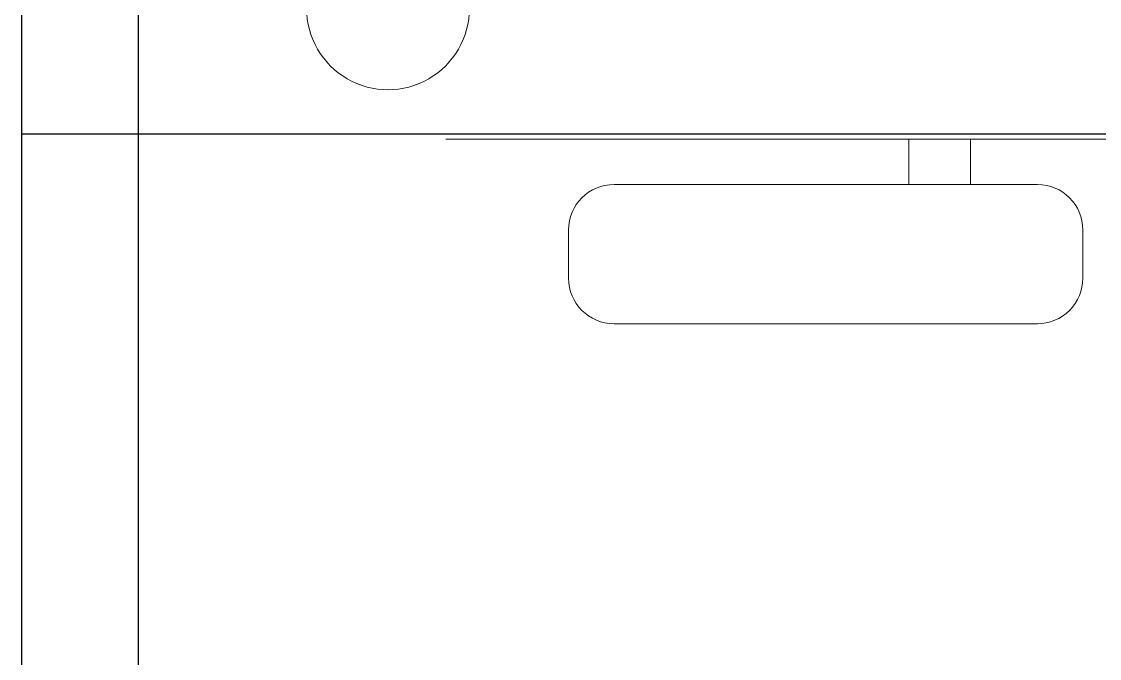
# Model space of a CAD drawing. Header units: inches. Extents: x -12418 to 57169, y -29325 to 19878.
# Drawn here: x 23949.5 to 24414.4, y -12826 to -12551.6 of the extents above; entities that cross this region are included whole.
import ezdxf

# ---------------------------------------------------------------- set-up
doc = ezdxf.new("R2010")
doc.units = ezdxf.units.IN
doc.header["$LTSCALE"] = 25
doc.header["$MEASUREMENT"] = 0
doc.linetypes.add('DASHDOT', pattern=[25.4, 12.7, -6.35, 0, -6.35])
doc.layers.get('0').update_dxf_attribs({"color": 8})
doc.layers.add('00-Ground Floor$0$False Ceiling', color=251, linetype='Continuous')
for name, color, linetype, lineweight in [('00-Ground Floor$0$LOADING', 253, 'Continuous', 5), ('00-Ground Floor$0$NEW Wall', 166, 'Continuous', 5), ('00-Ground Floor$0$Walls', 251, 'Continuous', 5), ('E-LITE-CLNG-CNDT', 6, 'DASHDOT', 35)]:
    doc.layers.add(name, color=color, linetype=linetype, lineweight=lineweight)

# ---------------------------------------------------------------- blocks, each defined once
blk = doc.blocks.new('*X462')
at = {"color": 0}
for p, q in [((5, 3), (5, 3)), ((5, 3), (5, 3)), ((5, 3), (5, 3)), ((5, 3), (5, 3)), ((5, 3), (5, 3)), ((5, 3), (5, 3)), ((5, 3), (5, 3)), ((5, 3), (5, 3)), ((5, 3), (5, 3)), ((5, 3), (5, 3)), ((5, 3), (5, 3)), ((5, 3), (5, 3)), ((5, 3), (5, 3)), ((5, 3), (5, 3)), ((5, 3), (5, 3)), ((5, 3), (5, 3)), ((5, 3), (5, 3)), ((5, 3), (5, 3)), ((5, 3), (5, 3)), ((5, 3), (5, 3)), ((5, 3), (5, 3)), ((5, 3), (5, 3)), ((5, 3), (5, 3)), ((5, 3), (5, 3)), ((5, 3), (5, 3)), ((5, 3), (5, 3)), ((5, 3), (5, 3)), ((5, 3), (5, 3)), ((5, 3), (5, 3)), ((5, 3), (5, 3)), ((5, 3), (5, 3)), ((5, 3), (5, 3)), ((5, 3), (5, 3)), ((5, 3), (5, 3)), ((5, 3), (5, 3)), ((5, 3), (5, 3)), ((5, 3), (5, 3)), ((5, 3), (5, 3)), ((5, 3), (5, 3)), ((5, 3), (5, 3)), ((5, 3), (5, 3)), ((5, 3), (5, 3)), ((5, 3), (5, 3)), ((5, 3), (5, 3)), ((5, 3), (5, 3)), ((5, 3), (5, 3)), ((5, 3), (5, 3)), ((5, 3), (5, 3)), ((5, 3), (5, 3)), ((5, 3), (5, 3)), ((5, 3), (5, 3)), ((5, 3), (5, 3)), ((5, 3), (5, 3)), ((5, 3), (5, 3)), ((5, 3), (5, 3)), ((5, 3), (5, 3)), ((5, 3), (5, 3)), ((5, 3), (5, 3)), ((5, 3), (5, 3)), ((5, 3), (5, 3)), ((5, 3), (5, 3)), ((5, 3), (5, 3)), ((5, 3), (5, 3)), ((5, 3), (5, 3)), ((5, 3), (5, 3)), ((5, 3), (5, 3)), ((6, 3), (5, 3)), ((5, 3), (5, 3)), ((6, 3), (5, 3)), ((5, 3), (5, 3)), ((6, 3), (5, 3)), ((5, 3), (5, 3)), ((6, 3), (5, 3)), ((5, 3), (5, 3)), ((5, 3), (5, 3)), ((5, 3), (5, 3)), ((5, 3), (5, 3)), ((5, 3), (5, 3)), ((5, 3), (5, 3)), ((5, 3), (5, 3)), ((5, 3), (5, 3)), ((5, 3), (5, 3)), ((5, 3), (5, 3)), ((5, 3), (5, 3)), ((5, 3), (5, 3)), ((5, 3), (5, 3)), ((5, 3), (5, 3)), ((5, 3), (5, 3)), ((5, 3), (5, 3)), ((5, 3), (5, 3)), ((5, 3), (5, 3)), ((5, 3), (5, 3)), ((5, 3), (5, 3)), ((5, 3), (5, 3)), ((5, 3), (5, 3)), ((5, 3), (5, 3)), ((6, 3), (6, 3)), ((6, 3), (6, 3)), ((6, 3), (6, 3)), ((6, 3), (6, 3)), ((6, 3), (6, 3)), ((6, 3), (6, 3)), ((6, 3), (6, 3)), ((6, 3), (6, 3)), ((6, 3), (6, 3)), ((6, 3), (6, 3)), ((6, 3), (6, 3)), ((6, 3), (6, 3)), ((6, 3), (6, 3)), ((6, 3), (6, 3)), ((6, 3), (6, 3)), ((6, 3), (6, 3)), ((6, 3), (6, 3)), ((6, 3), (6, 3)), ((6, 3), (6, 3)), ((6, 3), (6, 3)), ((6, 3), (6, 3)), ((6, 3), (6, 3)), ((6, 3), (6, 3)), ((6, 3), (6, 3)), ((6, 3), (6, 3)), ((6, 3), (6, 3)), ((6, 3), (6, 3)), ((6, 3), (6, 3)), ((6, 3), (6, 3)), ((6, 3), (6, 3)), ((6, 3), (6, 3)), ((6, 3), (6, 3)), ((6, 3), (6, 3)), ((6, 3), (6, 3)), ((6, 3), (6, 3)), ((6, 3), (6, 3)), ((6, 3), (6, 3)), ((6, 3), (6, 3)), ((6, 3), (6, 3)), ((6, 3), (6, 3)), ((6, 3), (6, 3)), ((6, 3), (6, 3)), ((6, 3), (6, 3)), ((6, 3), (6, 3)), ((6, 3), (6, 3)), ((6, 3), (6, 3)), ((6, 3), (6, 3)), ((6, 3), (6, 3)), ((6, 3), (6, 3)), ((6, 3), (6, 3)), ((6, 3), (6, 3)), ((6, 3), (6, 3)), ((6, 3), (6, 3)), ((6, 3), (6, 3)), ((6, 3), (6, 3)), ((6, 3), (6, 3)), ((6, 3), (6, 3)), ((6, 3), (6, 3)), ((6, 3), (6, 3)), ((6, 3), (6, 3)), ((6, 3), (6, 3)), ((6, 3), (6, 3)), ((6, 3), (6, 3)), ((6, 3), (6, 3)), ((6, 3), (6, 3)), ((6, 3), (6, 3)), ((6, 3), (6, 3)), ((6, 3), (6, 3)), ((6, 3), (6, 3)), ((6, 3), (6, 3)), ((6, 3), (6, 3)), ((6, 3), (6, 3)), ((6, 3), (6, 3)), ((6, 3), (6, 3)), ((6, 3), (6, 3)), ((6, 3), (6, 3)), ((6, 3), (6, 3)), ((6, 3), (6, 3)), ((6, 3), (6, 3)), ((6, 3), (6, 3)), ((6, 3), (6, 3)), ((6, 3), (6, 3)), ((6, 3), (6, 3)), ((6, 3), (6, 3)), ((6, 3), (6, 3)), ((6, 3), (6, 3)), ((6, 3), (6, 3)), ((6, 3), (6, 3)), ((6, 3), (6, 3)), ((6, 3), (6, 3)), ((6, 3), (6, 3)), ((6, 3), (6, 3)), ((6, 3), (6, 3)), ((6, 3), (6, 3)), ((6, 3), (6, 3)), ((6, 3), (6, 3)), ((6, 3), (6, 3)), ((6, 3), (6, 3)), ((6, 3), (6, 3)), ((6, 3), (6, 3)), ((6, 3), (6, 3)), ((6, 3), (6, 3)), ((6, 3), (6, 3)), ((6, 3), (6, 3)), ((6, 3), (6, 3)), ((6, 3), (6, 3)), ((6, 3), (6, 3)), ((6, 3), (6, 3)), ((6, 3), (6, 3)), ((6, 3), (6, 3)), ((6, 3), (6, 3)), ((6, 3), (6, 3)), ((6, 3), (6, 3)), ((6, 3), (6, 3)), ((6, 3), (6, 3)), ((6, 3), (6, 3)), ((6, 3), (6, 3)), ((6, 3), (6, 3)), ((6, 3), (6, 3)), ((6, 3), (6, 3)), ((6, 3), (6, 3)), ((6, 3), (6, 3)), ((6, 3), (6, 3)), ((6, 3), (6, 3)), ((6, 3), (6, 3)), ((6, 3), (6, 3)), ((6, 3), (6, 3)), ((6, 3), (6, 3)), ((6, 3), (6, 3)), ((6, 3), (6, 3)), ((6, 3), (6, 3)), ((6, 3), (6, 3)), ((6, 3), (6, 3)), ((6, 3), (6, 3)), ((6, 3), (6, 3)), ((6, 3), (6, 3)), ((6, 3), (6, 3)), ((6, 3), (6, 3)), ((6, 3), (6, 3)), ((6, 3), (6, 3)), ((6, 3), (6, 3)), ((6, 3), (6, 3)), ((6, 3), (6, 3)), ((6, 3), (6, 3)), ((6, 3), (6, 3)), ((6, 3), (6, 3)), ((6, 3), (6, 3)), ((6, 3), (6, 3)), ((6, 3), (6, 3)), ((6, 3), (6, 3)), ((6, 3), (6, 3)), ((6, 3), (6, 3)), ((6, 3), (6, 3)), ((6, 3), (6, 3)), ((6, 3), (6, 3)), ((6, 3), (6, 3)), ((6, 3), (6, 3)), ((6, 3), (6, 3)), ((6, 3), (6, 3)), ((6, 3), (6, 3)), ((6, 3), (6, 3)), ((6, 3), (6, 3)), ((6, 3), (6, 3)), ((6, 3), (6, 3)), ((6, 3), (6, 3)), ((6, 3), (6, 3)), ((6, 3), (6, 3)), ((6, 3), (6, 3)), ((6, 3), (6, 3)), ((6, 3), (6, 3)), ((6, 3), (6, 3)), ((6, 3), (6, 3)), ((6, 3), (6, 3)), ((6, 3), (6, 3)), ((6, 3), (6, 3)), ((6, 3), (6, 3)), ((6, 3), (6, 3)), ((6, 3), (6, 3)), ((6, 3), (6, 3)), ((6, 3), (6, 3)), ((6, 3), (6, 3)), ((6, 3), (6, 3)), ((6, 3), (6, 3)), ((6, 3), (6, 3)), ((6, 3), (6, 3)), ((6, 3), (6, 3)), ((6, 3), (6, 3)), ((6, 3), (6, 3)), ((6, 3), (6, 3)), ((6, 3), (6, 3)), ((6, 3), (6, 3)), ((6, 3), (6, 3)), ((6, 3), (6, 3)), ((6, 3), (6, 3)), ((6, 3), (6, 3)), ((6, 3), (6, 3)), ((6, 3), (6, 3)), ((6, 3), (6, 3)), ((6, 3), (6, 3)), ((6, 3), (6, 3)), ((6, 3), (6, 3)), ((6, 3), (6, 3)), ((6, 3), (6, 3)), ((6, 3), (6, 3)), ((6, 3), (5, 3)), ((6, 3), (5, 3)), ((6, 3), (5, 3)), ((6, 3), (5, 3)), ((6, 3), (5, 3)), ((6, 3), (6, 3)), ((6, 3), (6, 3)), ((6, 3), (6, 3)), ((6, 3), (6, 3)), ((6, 3), (6, 3)), ((6, 3), (6, 3)), ((6, 3), (6, 3)), ((6, 3), (6, 3)), ((6, 3), (6, 3)), ((6, 3), (6, 3)), ((6, 3), (6, 3)), ((6, 3), (6, 3)), ((6, 3), (6, 3)), ((6, 3), (6, 3)), ((6, 3), (6, 3)), ((6, 3), (6, 3)), ((6, 3), (6, 3)), ((6, 3), (6, 3)), ((6, 3), (6, 3)), ((6, 3), (6, 3)), ((6, 3), (6, 3)), ((6, 3), (6, 3)), ((6, 3), (6, 3)), ((6, 3), (6, 3)), ((6, 3), (6, 3)), ((6, 3), (6, 3)), ((6, 3), (6, 3)), ((6, 3), (6, 3)), ((6, 3), (6, 3)), ((6, 3), (6, 3)), ((6, 3), (6, 3)), ((6, 3), (6, 3)), ((6, 3), (6, 3)), ((6, 3), (6, 3)), ((6, 3), (6, 3)), ((6, 3), (6, 3)), ((6, 3), (6, 3)), ((6, 3), (6, 3)), ((6, 3), (6, 3)), ((6, 3), (6, 3)), ((6, 3), (6, 3)), ((6, 3), (6, 3)), ((6, 3), (6, 3)), ((6, 3), (6, 3)), ((6, 3), (6, 3)), ((6, 3), (6, 3)), ((6, 3), (6, 3)), ((6, 3), (6, 3)), ((6, 3), (6, 3)), ((6, 3), (6, 3)), ((6, 3), (6, 3)), ((6, 3), (6, 3)), ((6, 3), (6, 3)), ((6, 3), (6, 3)), ((6, 3), (6, 3)), ((6, 3), (6, 3)), ((6, 3), (6, 3)), ((6, 3), (6, 3)), ((6, 3), (6, 3)), ((6, 3), (6, 3)), ((6, 3), (6, 3)), ((6, 3), (6, 3)), ((6, 3), (6, 3)), ((6, 3), (6, 3)), ((6, 3), (6, 3)), ((6, 3), (6, 3)), ((6, 3), (6, 3)), ((6, 3), (6, 3)), ((6, 3), (6, 3)), ((6, 3), (6, 3)), ((6, 3), (6, 3)), ((6, 3), (6, 3)), ((6, 3), (6, 3)), ((6, 3), (6, 3)), ((6, 3), (6, 3)), ((6, 3), (6, 3)), ((6, 3), (6, 3)), ((6, 3), (6, 3)), ((6, 3), (6, 3)), ((6, 3), (6, 3)), ((6, 3), (6, 3)), ((6, 3), (6, 3)), ((6, 3), (6, 3)), ((6, 3), (6, 3)), ((6, 3), (6, 3)), ((6, 3), (6, 3)), ((6, 3), (6, 3)), ((6, 3), (6, 3)), ((6, 3), (6, 3)), ((6, 3), (6, 3)), ((6, 3), (6, 3)), ((6, 3), (6, 3)), ((6, 3), (6, 3)), ((6, 3), (6, 3)), ((6, 3), (6, 3)), ((6, 3), (6, 3)), ((6, 3), (6, 3)), ((6, 3), (6, 3)), ((6, 3), (6, 3)), ((6, 3), (6, 3)), ((6, 3), (6, 3)), ((6, 3), (6, 3)), ((6, 3), (6, 3)), ((6, 3), (6, 3)), ((6, 3), (6, 3)), ((6, 3), (6, 3)), ((6, 3), (6, 3)), ((6, 3), (6, 3)), ((6, 3), (6, 3)), ((6, 3), (6, 3)), ((6, 3), (6, 3)), ((6, 3), (6, 3)), ((6, 3), (6, 3)), ((6, 3), (6, 3)), ((6, 3), (6, 3)), ((6, 3), (6, 3)), ((6, 3), (6, 3)), ((6, 3), (6, 3)), ((6, 3), (6, 3)), ((6, 3), (6, 3)), ((6, 3), (6, 3)), ((6, 3), (6, 3)), ((6, 3), (6, 3)), ((6, 3), (6, 3)), ((6, 3), (6, 3)), ((6, 3), (6, 3)), ((6, 3), (6, 3)), ((6, 3), (6, 3)), ((6, 3), (6, 3)), ((6, 3), (6, 3)), ((6, 3), (6, 3)), ((6, 3), (6, 3)), ((6, 3), (6, 3)), ((6, 3), (6, 3)), ((6, 3), (6, 3)), ((6, 3), (6, 3)), ((6, 3), (6, 3)), ((6, 3), (6, 3)), ((6, 3), (6, 3)), ((6, 3), (6, 3)), ((6, 3), (6, 3)), ((6, 3), (6, 3)), ((6, 3), (6, 3)), ((6, 3), (6, 3)), ((6, 3), (6, 3)), ((6, 3), (6, 3)), ((6, 3), (6, 3)), ((6, 3), (6, 3)), ((6, 3), (6, 3)), ((6, 3), (6, 3)), ((6, 3), (6, 3)), ((6, 3), (6, 3)), ((6, 3), (6, 3)), ((6, 3), (6, 3)), ((6, 3), (6, 3)), ((6, 3), (6, 3)), ((6, 3), (6, 3)), ((6, 3), (6, 3)), ((6, 3), (6, 3)), ((6, 3), (6, 3)), ((6, 3), (6, 3)), ((6, 3), (6, 3)), ((6, 3), (6, 3)), ((6, 3), (6, 3)), ((6, 3), (6, 3)), ((6, 3), (6, 3)), ((6, 3), (6, 3)), ((6, 3), (6, 3)), ((6, 3), (6, 3)), ((6, 3), (6, 3)), ((6, 3), (6, 3)), ((6, 3), (6, 3)), ((6, 3), (6, 3)), ((6, 3), (6, 3)), ((6, 3), (6, 3)), ((6, 3), (6, 3)), ((6, 3), (6, 3)), ((6, 3), (6, 3)), ((6, 3), (6, 3)), ((6, 3), (6, 3)), ((6, 3), (6, 3)), ((6, 3), (6, 3)), ((6, 3), (6, 3)), ((6, 3), (6, 3)), ((6, 3), (6, 3)), ((6, 3), (6, 3)), ((6, 3), (6, 3)), ((6, 3), (6, 3)), ((6, 3), (6, 3)), ((6, 3), (6, 3)), ((6, 3), (6, 3)), ((6, 3), (6, 3)), ((6, 3), (6, 3)), ((6, 3), (6, 3)), ((6, 3), (6, 3)), ((6, 3), (6, 3)), ((6, 3), (6, 3)), ((6, 3), (6, 3)), ((6, 3), (6, 3)), ((6, 3), (6, 3)), ((6, 3), (6, 3)), ((6, 3), (6, 3)), ((6, 3), (6, 3)), ((6, 3), (6, 3)), ((6, 3), (6, 3)), ((6, 3), (6, 3)), ((6, 3), (6, 3)), ((6, 3), (6, 3)), ((6, 3), (6, 3)), ((6, 3), (6, 3)), ((6, 3), (6, 3)), ((6, 3), (6, 3)), ((6, 3), (6, 3)), ((6, 3), (6, 3)), ((6, 3), (6, 3)), ((6, 3), (6, 3)), ((6, 3), (6, 3)), ((6, 3), (6, 3)), ((6, 3), (6, 3)), ((6, 3), (6, 3)), ((6, 3), (6, 3)), ((6, 3), (6, 3)), ((6, 3), (6, 3)), ((6, 3), (6, 3)), ((6, 3), (6, 3)), ((6, 3), (6, 3)), ((6, 3), (6, 3)), ((6, 3), (6, 3)), ((6, 3), (6, 3)), ((6, 3), (6, 3)), ((6, 3), (6, 3)), ((6, 3), (6, 3)), ((6, 3), (6, 3)), ((6, 3), (6, 3)), ((6, 3), (6, 3)), ((6, 3), (6, 3)), ((6, 3), (6, 3)), ((6, 3), (6, 3)), ((6, 3), (6, 3)), ((6, 3), (6, 3)), ((6, 3), (6, 3)), ((6, 3), (6, 3)), ((6, 3), (6, 3)), ((6, 3), (6, 3)), ((6, 3), (6, 3)), ((6, 3), (6, 3)), ((6, 3), (6, 3)), ((6, 3), (6, 3)), ((6, 3), (6, 3)), ((6, 3), (6, 3)), ((6, 3), (6, 3)), ((6, 3), (6, 3)), ((6, 3), (6, 3)), ((6, 3), (6, 3)), ((6, 3), (6, 3)), ((6, 3), (6, 3)), ((6, 3), (6, 3)), ((6, 3), (6, 3)), ((6, 3), (6, 3)), ((6, 3), (6, 3)), ((6, 3), (6, 3)), ((6, 3), (6, 3)), ((6, 3), (6, 3)), ((6, 3), (6, 3)), ((6, 3), (6, 3)), ((6, 3), (6, 3)), ((6, 3), (6, 3)), ((6, 3), (6, 3)), ((6, 3), (6, 3)), ((6, 3), (6, 3)), ((6, 3), (6, 3)), ((6, 3), (6, 3)), ((6, 3), (6, 3)), ((6, 3), (6, 3)), ((6, 3), (6, 3)), ((6, 3), (6, 3)), ((6, 3), (6, 3)), ((6, 3), (6, 3)), ((6, 3), (6, 3)), ((6, 3), (6, 3)), ((6, 3), (6, 3)), ((6, 3), (6, 3)), ((6, 3), (6, 3)), ((6, 3), (6, 3)), ((6, 3), (6, 3)), ((6, 3), (6, 3)), ((6, 3), (6, 3)), ((6, 3), (6, 3)), ((6, 3), (6, 3)), ((6, 3), (6, 3)), ((6, 3), (6, 3)), ((6, 3), (6, 3)), ((6, 3), (6, 3)), ((6, 3), (6, 3)), ((6, 3), (6, 3)), ((6, 3), (6, 3)), ((6, 3), (6, 3)), ((6, 3), (6, 3)), ((6, 3), (6, 3)), ((6, 3), (6, 3)), ((6, 3), (6, 3)), ((6, 3), (6, 3)), ((6, 3), (6, 3)), ((6, 3), (6, 3)), ((6, 3), (6, 3)), ((6, 3), (6, 3)), ((6, 3), (6, 3)), ((6, 3), (6, 3)), ((6, 3), (6, 3)), ((6, 3), (6, 3)), ((6, 3), (6, 3)), ((6, 3), (6, 3)), ((6, 3), (6, 3)), ((6, 3), (6, 3)), ((6, 3), (6, 3)), ((6, 3), (6, 3)), ((6, 3), (6, 3))]:
    blk.add_line(p, q, dxfattribs=at)
blk = doc.blocks.new('*X463')
at = {"color": 0}
for p, q in [((13, 1), (13, 1)), ((13, 1), (13, 1)), ((13, 1), (13, 1)), ((13, 1), (13, 1)), ((13, 1), (13, 1)), ((13, 1), (13, 1)), ((13, 1), (13, 1)), ((13, 1), (13, 1)), ((13, 1), (13, 1)), ((13, 1), (13, 1)), ((13, 1), (13, 1)), ((13, 1), (13, 1)), ((13, 1), (13, 1)), ((13, 1), (13, 1)), ((13, 1), (13, 1)), ((13, 1), (14, 1)), ((13, 1), (14, 1)), ((13, 1), (14, 1)), ((13, 1), (13, 1)), ((13, 1), (13, 1)), ((13, 1), (13, 1)), ((13, 1), (13, 1)), ((13, 1), (13, 1)), ((13, 1), (13, 1)), ((13, 1), (13, 1)), ((13, 1), (13, 1)), ((13, 1), (13, 1)), ((13, 1), (13, 1)), ((13, 1), (13, 1)), ((13, 1), (13, 1)), ((13, 1), (13, 1)), ((13, 1), (13, 1)), ((13, 1), (13, 1)), ((13, 1), (13, 1)), ((13, 1), (13, 1)), ((13, 1), (13, 1)), ((13, 1), (13, 1)), ((13, 1), (13, 1)), ((13, 1), (13, 1)), ((13, 1), (13, 1)), ((13, 1), (13, 1)), ((13, 1), (13, 1)), ((13, 1), (13, 1)), ((13, 1), (13, 1)), ((13, 1), (13, 1)), ((13, 1), (13, 1)), ((13, 1), (13, 1)), ((13, 1), (13, 1)), ((13, 1), (13, 1)), ((13, 1), (13, 1)), ((13, 1), (13, 1)), ((13, 1), (13, 1)), ((13, 1), (13, 1)), ((13, 1), (13, 1)), ((13, 1), (13, 1)), ((13, 1), (13, 1)), ((13, 1), (13, 1)), ((13, 1), (13, 1)), ((13, 1), (13, 1)), ((13, 1), (13, 1)), ((13, 1), (13, 1)), ((13, 1), (13, 1)), ((13, 1), (13, 1)), ((13, 1), (13, 1)), ((13, 1), (13, 1)), ((13, 1), (13, 1)), ((13, 1), (13, 1)), ((13, 1), (13, 1)), ((13, 1), (13, 1)), ((13, 1), (13, 1)), ((13, 1), (13, 1)), ((13, 1), (13, 1)), ((13, 1), (13, 1)), ((13, 1), (13, 1)), ((13, 1), (13, 1)), ((13, 1), (13, 1)), ((13, 1), (13, 1)), ((13, 1), (13, 1)), ((13, 1), (13, 1)), ((13, 1), (13, 1)), ((13, 1), (13, 1)), ((13, 1), (13, 1)), ((13, 1), (13, 1)), ((13, 1), (13, 1)), ((13, 1), (13, 1)), ((13, 1), (13, 1)), ((13, 1), (13, 1)), ((13, 1), (13, 1)), ((13, 1), (13, 1)), ((13, 1), (13, 1)), ((13, 1), (13, 1)), ((13, 1), (13, 1)), ((13, 1), (13, 1)), ((13, 1), (13, 1)), ((13, 1), (13, 1)), ((13, 1), (13, 1)), ((13, 1), (13, 1)), ((13, 1), (13, 1)), ((13, 1), (13, 1)), ((13, 1), (13, 1)), ((13, 1), (13, 1)), ((13, 1), (13, 1)), ((13, 1), (13, 1)), ((13, 1), (13, 1)), ((13, 1), (13, 1)), ((13, 1), (13, 1)), ((13, 1), (13, 1)), ((13, 1), (13, 1)), ((13, 1), (13, 1)), ((13, 1), (13, 1)), ((13, 1), (13, 1)), ((13, 1), (13, 1)), ((13, 1), (13, 1)), ((13, 1), (13, 1)), ((13, 1), (13, 1)), ((13, 1), (13, 1)), ((13, 1), (13, 1)), ((13, 1), (13, 1)), ((13, 1), (13, 1)), ((13, 1), (13, 1)), ((13, 1), (13, 1)), ((13, 1), (13, 1)), ((13, 1), (13, 1)), ((13, 1), (14, 1)), ((13, 0), (13, 0)), ((13, 0), (13, 0)), ((13, 0), (13, 0)), ((13, 0), (13, 0)), ((13, 0), (13, 0)), ((13, 0), (13, 0)), ((13, 0), (13, 0)), ((13, 0), (13, 0)), ((13, 0), (13, 0)), ((13, 0), (13, 0)), ((13, 0), (13, 0)), ((13, 0), (13, 0)), ((13, 0), (13, 0)), ((13, 0), (13, 0)), ((13, 0), (13, 0)), ((13, 0), (13, 0)), ((13, 0), (13, 0)), ((13, 0), (13, 0)), ((13, 0), (13, 0)), ((13, 0), (13, 0)), ((13, 0), (13, 0)), ((13, 0), (13, 0)), ((13, 0), (13, 0)), ((13, 0), (13, 0)), ((13, 0), (13, 0)), ((13, 0), (13, 0)), ((13, 0), (13, 0)), ((13, 0), (13, 0)), ((13, 0), (13, 0)), ((13, 0), (13, 0)), ((13, 0), (13, 0)), ((13, 0), (13, 0)), ((13, 0), (13, 0)), ((13, 0), (13, 0)), ((13, 0), (13, 0)), ((13, 0), (13, 0)), ((13, 0), (13, 0)), ((13, 0), (13, 0)), ((13, 0), (13, 0)), ((13, 0), (13, 0)), ((13, 0), (13, 0)), ((13, 0), (13, 0)), ((13, 0), (13, 0)), ((13, 0), (13, 0)), ((13, 0), (13, 0)), ((13, 0), (13, 0)), ((13, 0), (13, 0)), ((13, 0), (13, 0)), ((13, 0), (14, 0)), ((13, 0), (14, 0)), ((13, 0), (13, 0)), ((13, 0), (14, 0)), ((14, 1), (14, 1)), ((14, 1), (14, 1)), ((14, 1), (14, 1)), ((14, 1), (14, 1)), ((14, 1), (14, 1)), ((14, 1), (14, 1)), ((14, 1), (14, 1)), ((14, 1), (14, 1)), ((14, 1), (14, 1)), ((14, 1), (14, 1)), ((14, 1), (14, 1)), ((14, 1), (14, 1)), ((14, 1), (14, 1)), ((14, 1), (14, 1)), ((14, 1), (14, 1)), ((14, 1), (14, 1)), ((14, 1), (14, 1)), ((14, 1), (14, 1)), ((14, 1), (14, 1)), ((14, 1), (14, 1)), ((14, 1), (14, 1)), ((14, 1), (14, 1)), ((14, 1), (14, 1)), ((14, 1), (14, 1)), ((14, 1), (14, 1)), ((14, 1), (14, 1)), ((14, 1), (14, 1)), ((14, 1), (14, 1)), ((14, 1), (14, 1)), ((14, 1), (14, 1)), ((14, 1), (14, 1)), ((14, 1), (14, 1)), ((14, 1), (14, 1)), ((14, 1), (14, 1)), ((14, 1), (14, 1)), ((14, 1), (14, 1)), ((14, 1), (14, 1)), ((14, 1), (14, 1)), ((14, 1), (14, 1)), ((14, 1), (14, 1)), ((14, 1), (14, 1)), ((14, 1), (14, 1)), ((14, 1), (14, 1)), ((14, 1), (14, 1)), ((14, 1), (14, 1)), ((14, 1), (14, 1)), ((14, 1), (14, 1)), ((14, 1), (14, 1)), ((14, 1), (14, 1)), ((14, 1), (14, 1)), ((14, 1), (14, 1)), ((14, 1), (14, 1)), ((14, 1), (14, 1)), ((14, 1), (14, 1)), ((14, 1), (14, 1)), ((14, 1), (14, 1)), ((14, 1), (14, 1)), ((14, 1), (14, 1)), ((14, 1), (14, 1)), ((14, 1), (14, 1)), ((14, 1), (14, 1)), ((14, 1), (14, 1)), ((14, 1), (14, 1)), ((14, 1), (14, 1)), ((14, 1), (14, 1)), ((14, 1), (14, 1)), ((14, 1), (14, 1)), ((14, 1), (14, 1)), ((14, 1), (14, 1)), ((14, 1), (14, 1)), ((14, 1), (14, 1)), ((14, 1), (14, 1)), ((14, 1), (14, 1)), ((14, 1), (14, 1)), ((14, 1), (14, 1)), ((14, 1), (14, 1)), ((14, 1), (14, 1)), ((14, 1), (14, 1)), ((14, 1), (14, 1)), ((14, 1), (14, 1)), ((14, 1), (14, 1)), ((14, 1), (14, 1)), ((14, 1), (14, 1)), ((14, 1), (14, 1)), ((14, 1), (14, 1)), ((14, 1), (14, 1)), ((14, 1), (14, 1)), ((14, 1), (14, 1)), ((14, 1), (14, 1)), ((14, 1), (14, 1)), ((14, 1), (14, 1)), ((14, 1), (14, 1)), ((14, 1), (14, 1)), ((14, 1), (14, 1)), ((14, 0), (14, 0)), ((14, 0), (14, 0)), ((14, 0), (14, 0)), ((14, 0), (14, 0)), ((14, 0), (14, 0)), ((14, 0), (14, 0)), ((14, 0), (14, 0)), ((14, 0), (14, 0)), ((14, 0), (14, 0)), ((14, 0), (14, 0)), ((14, 0), (14, 0)), ((14, 0), (14, 0)), ((14, 0), (14, 0)), ((14, 0), (14, 0)), ((14, 0), (14, 0)), ((14, 0), (14, 0)), ((14, 0), (14, 0)), ((14, 0), (14, 0)), ((14, 0), (14, 0)), ((14, 0), (14, 0)), ((14, 0), (14, 0)), ((14, 0), (14, 0)), ((14, 0), (14, 0)), ((14, 0), (14, 0)), ((14, 0), (14, 0)), ((14, 0), (14, 0)), ((14, 0), (14, 0)), ((14, 0), (14, 0)), ((14, 0), (14, 0)), ((14, 0), (14, 0)), ((14, 0), (14, 0)), ((14, 0), (14, 0)), ((14, 0), (14, 0)), ((14, 0), (14, 0)), ((14, 0), (14, 0)), ((14, 0), (14, 0)), ((14, 0), (14, 0)), ((14, 0), (14, 0)), ((14, 0), (14, 0)), ((14, 0), (14, 0)), ((14, 0), (14, 0)), ((14, 0), (14, 0)), ((14, 0), (14, 0)), ((14, 0), (14, 0)), ((14, 0), (14, 0)), ((14, 0), (14, 0)), ((14, 0), (14, 0)), ((14, 0), (14, 0)), ((13, 0), (13, 0)), ((13, 0), (14, 0)), ((13, 0), (13, 0)), ((13, 0), (14, 0)), ((13, 0), (13, 0)), ((13, 0), (14, 0)), ((13, 0), (13, 0)), ((13, 0), (13, 0)), ((13, 0), (13, 0)), ((13, 0), (13, 0)), ((13, 0), (14, 0)), ((13, 0), (13, 0)), ((13, 0), (14, 0)), ((13, 0), (13, 0)), ((13, 0), (14, 0)), ((13, 0), (13, 0)), ((13, 0), (14, 0)), ((13, 0), (13, 0)), ((13, 0), (14, 0)), ((13, 0), (13, 0)), ((13, 0), (14, 0)), ((13, 0), (13, 0)), ((13, 0), (14, 0)), ((13, 0), (13, 0)), ((13, 0), (13, 0)), ((13, 0), (13, 0)), ((13, 0), (14, 0)), ((13, 0), (13, 0)), ((13, 0), (14, 0)), ((13, 0), (13, 0)), ((13, 0), (14, 0)), ((13, 0), (13, 0)), ((13, 0), (14, 0)), ((13, 0), (13, 0)), ((13, 0), (13, 0)), ((13, 0), (13, 0)), ((13, 0), (13, 0)), ((13, 0), (13, 0)), ((13, 0), (13, 0)), ((13, 0), (13, 0)), ((13, 0), (13, 0)), ((13, 0), (13, 0)), ((13, 0), (13, 0)), ((13, 0), (13, 0)), ((13, 0), (13, 0)), ((13, 0), (13, 0)), ((13, 0), (13, 0)), ((13, 0), (13, 0)), ((13, 0), (13, 0)), ((13, 0), (13, 0)), ((13, 0), (13, 0)), ((13, 0), (13, 0)), ((13, 0), (13, 0)), ((13, 0), (13, 0)), ((13, 0), (13, 0)), ((13, 0), (13, 0)), ((13, 0), (13, 0)), ((13, 0), (13, 0)), ((13, 0), (13, 0)), ((13, 0), (13, 0)), ((13, 0), (13, 0)), ((13, 0), (13, 0)), ((13, 0), (13, 0)), ((13, 0), (13, 0)), ((13, -1), (13, -1)), ((13, -1), (13, -1)), ((13, -1), (13, -1)), ((13, -1), (13, -1)), ((13, -1), (13, -1)), ((13, -1), (14, -1)), ((13, -1), (13, -1)), ((14, 0), (14, 0)), ((14, 0), (14, 0)), ((14, 0), (14, 0)), ((14, 0), (14, 0)), ((14, 0), (14, 0)), ((14, 0), (14, 0)), ((14, 0), (14, 0)), ((14, 0), (14, 0)), ((14, 0), (14, 0)), ((14, 0), (14, 0)), ((14, 0), (14, 0)), ((14, 0), (14, 0)), ((14, 0), (14, 0)), ((14, 0), (14, 0)), ((14, 0), (14, 0)), ((13, 0), (14, 0)), ((14, 0), (14, 0)), ((14, 0), (14, 0)), ((14, 0), (14, 0)), ((14, 0), (14, 0)), ((14, 0), (14, 0)), ((14, 0), (14, 0)), ((14, 0), (14, 0)), ((14, 0), (14, 0)), ((14, 0), (14, 0)), ((14, 0), (14, 0)), ((14, 0), (14, 0)), ((14, 0), (14, 0)), ((14, 0), (14, 0)), ((14, 0), (14, 0)), ((14, 0), (14, 0)), ((14, 0), (14, 0)), ((14, 0), (14, 0)), ((14, 0), (14, 0)), ((14, 0), (14, 0)), ((14, 0), (14, 0)), ((14, 0), (14, 0)), ((14, 0), (14, 0)), ((14, 0), (14, 0)), ((14, 0), (14, 0)), ((14, 0), (14, 0)), ((14, 0), (14, 0)), ((14, 0), (14, 0)), ((14, 0), (14, 0)), ((14, 0), (14, 0)), ((14, 0), (14, 0)), ((14, 0), (14, 0)), ((14, 0), (14, 0)), ((14, 0), (14, 0)), ((14, 0), (14, 0)), ((14, -1), (14, -1)), ((14, -1), (14, -1)), ((14, -1), (14, -1)), ((14, -1), (14, -1)), ((14, -1), (14, -1))]:
    blk.add_line(p, q, dxfattribs=at)
blk = doc.blocks.new('00-Ground Floor$0$GF21018-P')
at = {"color": 0}
for p, q in [((0.22049, 0.47563), (0.22049, 0.0675)), ((0.25963, 0.34221), (0.2804, 0.34221)), ((0.24001, 0.32259), (0.24001, 0.14)), ((0.30001, 0.32259), (0.30001, 0.14)), ((0.22049, 0.29372), (0.24001, 0.29372)), ((0.22049, 0.26708), (0.24001, 0.26708)), ((0.25963, 0.12039), (0.2804, 0.12039))]:
    blk.add_line(p, q, dxfattribs=at)
for points in [[(0.24001, 0.29372), (0.24001, 0.29372), (0.24001, 0.29372), (0.24001, 0.29372), (0.24001, 0.29372), (0.24001, 0.29372), (0.24001, 0.29372), (0.24001, 0.29372), (0.24001, 0.29372), (0.24001, 0.29372), (0.24001, 0.29372), (0.24001, 0.29372), (0.24001, 0.29372), (0.24001, 0.29372), (0.24001, 0.29372), (0.24001, 0.29372), (0.24001, 0.29372), (0.24001, 0.29372), (0.24001, 0.29372), (0.24001, 0.29372), (0.24001, 0.29372), (0.24001, 0.29372), (0.24001, 0.29372), (0.24001, 0.29372), (0.24001, 0.29372), (0.24001, 0.29372), (0.24001, 0.29372), (0.24001, 0.29372), (0.24001, 0.29372), (0.24001, 0.29372), (0.24001, 0.29372), (0.24001, 0.29372), (0.24001, 0.29372), (0.24001, 0.29372), (0.24001, 0.29372), (0.24001, 0.29372), (0.24001, 0.29372), (0.24001, 0.29372), (0.24001, 0.29372), (0.24001, 0.29372), (0.24001, 0.29372), (0.24001, 0.29372), (0.24001, 0.29372), (0.24001, 0.29372), (0.24001, 0.29372), (0.24001, 0.29372), (0.24001, 0.29372), (0.24001, 0.29372), (0.24001, 0.29372), (0.24001, 0.29372), (0.24001, 0.29372), (0.24001, 0.29372), (0.24001, 0.29372), (0.24001, 0.29372), (0.24001, 0.29372), (0.24001, 0.29372), (0.24001, 0.29372), (0.24001, 0.29372), (0.24001, 0.29372), (0.24001, 0.29372), (0.24001, 0.29372), (0.24001, 0.29372), (0.24001, 0.29372), (0.24001, 0.29372), (0.24001, 0.29372), (0.24001, 0.29372), (0.24001, 0.29372), (0.24001, 0.29372), (0.24001, 0.29372), (0.24001, 0.29372), (0.24001, 0.29372), (0.24001, 0.29372), (0.24001, 0.29372), (0.24001, 0.29372), (0.24001, 0.29372), (0.24001, 0.29372), (0.24001, 0.29372), (0.24001, 0.29372), (0.24001, 0.29372), (0.24001, 0.29372), (0.24001, 0.29372), (0.24001, 0.29372), (0.24001, 0.29372), (0.24001, 0.29372), (0.24001, 0.29372), (0.24001, 0.29372), (0.24001, 0.29372), (0.24001, 0.29372), (0.24001, 0.29372), (0.24001, 0.29372), (0.24001, 0.29372), (0.24001, 0.29372), (0.24001, 0.29372), (0.24001, 0.29372), (0.24001, 0.29372), (0.24001, 0.29372), (0.24001, 0.29372), (0.24001, 0.29372), (0.24001, 0.29372), (0.24001, 0.29372), (0.24001, 0.29372), (0.24001, 0.29372), (0.24001, 0.29372), (0.24001, 0.29372), (0.24001, 0.29372), (0.24001, 0.29372), (0.24001, 0.29372), (0.24001, 0.29372), (0.24001, 0.29372), (0.24001, 0.29372), (0.24001, 0.29372), (0.24001, 0.29372), (0.24001, 0.29372), (0.24001, 0.29372), (0.24001, 0.29372), (0.24001, 0.29372), (0.24001, 0.29372), (0.24001, 0.29372), (0.24001, 0.29372), (0.24001, 0.29372), (0.24001, 0.29372), (0.24001, 0.29372), (0.24001, 0.29372), (0.24001, 0.29372), (0.24001, 0.29372), (0.24001, 0.29372), (0.24001, 0.29372), (0.24001, 0.29372), (0.24001, 0.29372), (0.24001, 0.29372), (0.24001, 0.29372), (0.24001, 0.29372), (0.24001, 0.29372), (0.24001, 0.29372), (0.24001, 0.29372), (0.24001, 0.29372), (0.24001, 0.29372), (0.24001, 0.29372), (0.24001, 0.29372), (0.24001, 0.29372), (0.24001, 0.29372), (0.24001, 0.29372), (0.24001, 0.29372), (0.24001, 0.29372), (0.24001, 0.29372), (0.24001, 0.29372), (0.24001, 0.29372), (0.24001, 0.29372), (0.24001, 0.29372), (0.24001, 0.29372), (0.24001, 0.29372), (0.24001, 0.29372), (0.24001, 0.29372), (0.24001, 0.29372), (0.24001, 0.29372), (0.24001, 0.29372), (0.24001, 0.29372), (0.24001, 0.29372), (0.24001, 0.29372), (0.24001, 0.29372), (0.24001, 0.29372), (0.24001, 0.29372), (0.24001, 0.29372), (0.24001, 0.29372), (0.24001, 0.29372), (0.24001, 0.29372), (0.24001, 0.29372), (0.24001, 0.29372), (0.24001, 0.29372), (0.24001, 0.29372), (0.24001, 0.29372), (0.24001, 0.29372), (0.24001, 0.29372), (0.24001, 0.29372), (0.24001, 0.29372), (0.24001, 0.29372), (0.24001, 0.29372), (0.24001, 0.29372), (0.24001, 0.29372), (0.24001, 0.29372), (0.24001, 0.29372), (0.24001, 0.29372), (0.24001, 0.29372), (0.24001, 0.29372), (0.24001, 0.29372), (0.24001, 0.29372), (0.24001, 0.29372), (0.24001, 0.29372), (0.24001, 0.29372), (0.24001, 0.29372), (0.24001, 0.29372), (0.24001, 0.29372), (0.24001, 0.29372), (0.24001, 0.29372), (0.24001, 0.29372), (0.24001, 0.29372), (0.24001, 0.29372), (0.24001, 0.29372), (0.24001, 0.29372), (0.24001, 0.29372), (0.24001, 0.29372), (0.24001, 0.29372), (0.24001, 0.29372), (0.24001, 0.29372), (0.24001, 0.29372), (0.24001, 0.29372), (0.24001, 0.29372), (0.24001, 0.29372), (0.24001, 0.29372), (0.24001, 0.29372), (0.24001, 0.29372), (0.24001, 0.29372), (0.24001, 0.29372), (0.24001, 0.29372), (0.24001, 0.29372), (0.24001, 0.29372), (0.24001, 0.29372), (0.24001, 0.29372), (0.24001, 0.29372), (0.24001, 0.29372), (0.24001, 0.29372), (0.24001, 0.29372), (0.24001, 0.29372), (0.24001, 0.29372), (0.24001, 0.29372), (0.24001, 0.29372), (0.24001, 0.29372), (0.24001, 0.29372), (0.24001, 0.29372), (0.24001, 0.29372), (0.24001, 0.29372), (0.24001, 0.29372), (0.24001, 0.29372), (0.24001, 0.29372), (0.24001, 0.29372), (0.24001, 0.29372), (0.24001, 0.29372), (0.24001, 0.29372), (0.24001, 0.29372), (0.24001, 0.29372), (0.24001, 0.29372), (0.24001, 0.29372), (0.24001, 0.29372), (0.24001, 0.29372), (0.24001, 0.29372), (0.24001, 0.29372), (0.24001, 0.29372), (0.24001, 0.29372), (0.24001, 0.29372), (0.24001, 0.29372), (0.24001, 0.29372), (0.24001, 0.29372), (0.24001, 0.29372), (0.24001, 0.29372), (0.24001, 0.29372), (0.24001, 0.29372), (0.24001, 0.29372), (0.24001, 0.29372), (0.24001, 0.29372), (0.24001, 0.29372), (0.24001, 0.29372), (0.24001, 0.29372), (0.24001, 0.29372), (0.24001, 0.29372), (0.24001, 0.29372), (0.24001, 0.29372), (0.24001, 0.29372), (0.24001, 0.29372), (0.24001, 0.29372), (0.24001, 0.29372), (0.24001, 0.29372), (0.24001, 0.29372), (0.24001, 0.29372), (0.24001, 0.29372), (0.24001, 0.29372), (0.24001, 0.29372), (0.24001, 0.29372)], [(0.24001, 0.29372), (0.24001, 0.29372), (0.24001, 0.29372), (0.24001, 0.29372), (0.24001, 0.29372), (0.24001, 0.29372), (0.24001, 0.29372), (0.24001, 0.29372), (0.24001, 0.29372), (0.24001, 0.29372), (0.24001, 0.29372), (0.24001, 0.29372), (0.24001, 0.29372), (0.24001, 0.29372), (0.24001, 0.29372), (0.24001, 0.29372), (0.24001, 0.29372), (0.24001, 0.29372), (0.24001, 0.29372), (0.24001, 0.29372), (0.24001, 0.29372), (0.24001, 0.29372), (0.24001, 0.29372), (0.24001, 0.29372), (0.24001, 0.29372), (0.24001, 0.29372), (0.24001, 0.29372), (0.24001, 0.29372), (0.24001, 0.29372), (0.24001, 0.29372), (0.24001, 0.29372), (0.24001, 0.29372), (0.24001, 0.29372), (0.24001, 0.29372), (0.24001, 0.29372), (0.24001, 0.29372), (0.24001, 0.29372), (0.24001, 0.29372), (0.24001, 0.29372), (0.24001, 0.29372), (0.24001, 0.29372), (0.24001, 0.29372), (0.24001, 0.29372), (0.24001, 0.29372), (0.24001, 0.29372), (0.24001, 0.29372), (0.24001, 0.29372), (0.24001, 0.29372), (0.24001, 0.29372), (0.24001, 0.29372), (0.24001, 0.29372), (0.24001, 0.29372), (0.24001, 0.29372), (0.24001, 0.29372), (0.24001, 0.29372), (0.24001, 0.29372), (0.24001, 0.29372), (0.24001, 0.29372), (0.24001, 0.29372), (0.24001, 0.29372), (0.24001, 0.29372), (0.24001, 0.29372), (0.24001, 0.29372), (0.24001, 0.29372), (0.24001, 0.29372), (0.24001, 0.29372), (0.24001, 0.29372), (0.24001, 0.29372), (0.24001, 0.29372), (0.24001, 0.29372), (0.24001, 0.29372), (0.24001, 0.29372), (0.24001, 0.29372), (0.24001, 0.29372), (0.24001, 0.29372), (0.24001, 0.29372), (0.24001, 0.29372), (0.24001, 0.29372), (0.24001, 0.29372), (0.24001, 0.29372), (0.24001, 0.29372), (0.24001, 0.29372), (0.24001, 0.29372), (0.24001, 0.29372), (0.24001, 0.29372), (0.24001, 0.29372), (0.24001, 0.29372), (0.24001, 0.29372), (0.24001, 0.29372), (0.24001, 0.29372), (0.24001, 0.29372), (0.24001, 0.29372), (0.24001, 0.29372), (0.24001, 0.29372), (0.24001, 0.29372), (0.24001, 0.29372), (0.24001, 0.29372), (0.24001, 0.29372), (0.24001, 0.29372), (0.24001, 0.29372), (0.24001, 0.29372), (0.24001, 0.29372), (0.24001, 0.29372), (0.24001, 0.29372), (0.24001, 0.29372), (0.24001, 0.29372), (0.24001, 0.29372), (0.24001, 0.29372), (0.24001, 0.29372), (0.24001, 0.29372), (0.24001, 0.29372), (0.24001, 0.29372), (0.24001, 0.29372), (0.24001, 0.29372), (0.24001, 0.29372), (0.24001, 0.29372), (0.24001, 0.29372), (0.24001, 0.29372), (0.24001, 0.29372), (0.24001, 0.29372), (0.24001, 0.29372), (0.24001, 0.29372), (0.24001, 0.29372), (0.24001, 0.29372), (0.24001, 0.29372), (0.24001, 0.29372), (0.24001, 0.29372), (0.24001, 0.29372), (0.24001, 0.29372), (0.24001, 0.29372), (0.24001, 0.29372), (0.24001, 0.29372), (0.24001, 0.29372), (0.24001, 0.29372), (0.24001, 0.29372), (0.24001, 0.29372), (0.24001, 0.29372), (0.24001, 0.29372), (0.24001, 0.29372), (0.24001, 0.29372), (0.24001, 0.29372), (0.24001, 0.29372), (0.24001, 0.29372), (0.24001, 0.29372), (0.24001, 0.29372), (0.24001, 0.29372), (0.24001, 0.29372), (0.24001, 0.29372), (0.24001, 0.29372), (0.24001, 0.29372), (0.24001, 0.29372), (0.24001, 0.29372), (0.24001, 0.29372), (0.24001, 0.29372), (0.24001, 0.29372), (0.24001, 0.29372), (0.24001, 0.29372), (0.24001, 0.29372), (0.24001, 0.29372), (0.24001, 0.29372), (0.24001, 0.29372), (0.24001, 0.29372), (0.24001, 0.29372), (0.24001, 0.29372), (0.24001, 0.29372), (0.24001, 0.29372), (0.24001, 0.29372), (0.24001, 0.29372), (0.24001, 0.29372), (0.24001, 0.29372), (0.24001, 0.29372), (0.24001, 0.29372), (0.24001, 0.29372), (0.24001, 0.29372), (0.24001, 0.29372), (0.24001, 0.29372), (0.24001, 0.29372), (0.24001, 0.29372), (0.24001, 0.29372), (0.24001, 0.29372), (0.24001, 0.29372), (0.24001, 0.29372), (0.24001, 0.29372), (0.24001, 0.29372), (0.24001, 0.29372), (0.24001, 0.29372), (0.24001, 0.29372), (0.24001, 0.29372), (0.24001, 0.29372), (0.24001, 0.29372), (0.24001, 0.29372), (0.24001, 0.29372), (0.24001, 0.29372), (0.24001, 0.29372), (0.24001, 0.29372), (0.24001, 0.29372), (0.24001, 0.29372), (0.24001, 0.29372), (0.24001, 0.29372), (0.24001, 0.29372), (0.24001, 0.29372), (0.24001, 0.29372), (0.24001, 0.29372), (0.24001, 0.29372), (0.24001, 0.29372), (0.24001, 0.29372), (0.24001, 0.29372), (0.24001, 0.29372), (0.24001, 0.29372), (0.24001, 0.29372), (0.24001, 0.29372), (0.24001, 0.29372), (0.24001, 0.29372), (0.24001, 0.29372), (0.24001, 0.29372), (0.24001, 0.29372), (0.24001, 0.29372), (0.24001, 0.29372), (0.24001, 0.29372)], [(0.24001, 0.29372), (0.24001, 0.29372), (0.24001, 0.29372), (0.24001, 0.29372), (0.24001, 0.29372), (0.24001, 0.29372), (0.24001, 0.29372), (0.24001, 0.29372), (0.24001, 0.29372), (0.24001, 0.29372), (0.24001, 0.29372), (0.24001, 0.29372), (0.24001, 0.29372), (0.24001, 0.29372), (0.24001, 0.29372), (0.24001, 0.29372), (0.24001, 0.29372), (0.24001, 0.29372), (0.24001, 0.29372), (0.24001, 0.29372), (0.24001, 0.29372), (0.24001, 0.29372), (0.24001, 0.29372), (0.24001, 0.29372), (0.24001, 0.29372), (0.24001, 0.29372), (0.24001, 0.29372), (0.24001, 0.29372), (0.24001, 0.29372), (0.24001, 0.29372), (0.24001, 0.29372), (0.24001, 0.29372), (0.24001, 0.29372), (0.24001, 0.29372), (0.24001, 0.29372), (0.24001, 0.29372), (0.24001, 0.29372), (0.24001, 0.29372), (0.24001, 0.29372), (0.24001, 0.29372), (0.24001, 0.29372), (0.24001, 0.29372), (0.24001, 0.29372), (0.24001, 0.29372), (0.24001, 0.29372), (0.24001, 0.29372), (0.24001, 0.29372), (0.24001, 0.29372), (0.24001, 0.29372), (0.24001, 0.29372), (0.24001, 0.29372), (0.24001, 0.29372), (0.24001, 0.29372), (0.24001, 0.29372), (0.24001, 0.29372), (0.24001, 0.29372), (0.24001, 0.29372), (0.24001, 0.29372), (0.24001, 0.29372), (0.24001, 0.29372), (0.24001, 0.29372), (0.24001, 0.29372), (0.24001, 0.29372), (0.24001, 0.29372), (0.24001, 0.29372), (0.24001, 0.29372), (0.24001, 0.29372), (0.24001, 0.29372), (0.24001, 0.29372), (0.24001, 0.29372), (0.24001, 0.29372), (0.24001, 0.29372), (0.24001, 0.29372), (0.24001, 0.29372), (0.24001, 0.29372), (0.24001, 0.29372), (0.24001, 0.29372), (0.24001, 0.29372), (0.24001, 0.29372), (0.24001, 0.29372), (0.24001, 0.29372), (0.24001, 0.29372), (0.24001, 0.29372), (0.24001, 0.29372), (0.24001, 0.29372), (0.24001, 0.29372), (0.24001, 0.29372), (0.24001, 0.29372), (0.24001, 0.29372), (0.24001, 0.29372), (0.24001, 0.29372), (0.24001, 0.29372), (0.24001, 0.29372), (0.24001, 0.29372), (0.24001, 0.29372), (0.24001, 0.29372), (0.24001, 0.29372), (0.24001, 0.29372), (0.24001, 0.29372), (0.24001, 0.29372), (0.24001, 0.29372), (0.24001, 0.29372), (0.24001, 0.29372), (0.24001, 0.29372), (0.24001, 0.29372), (0.24001, 0.29372), (0.24001, 0.29372), (0.24001, 0.29372), (0.24001, 0.29372), (0.24001, 0.29372), (0.24001, 0.29372), (0.24001, 0.29372), (0.24001, 0.29372), (0.24001, 0.29372), (0.24001, 0.29372), (0.24001, 0.29372), (0.24001, 0.29372), (0.24001, 0.29372), (0.24001, 0.29372), (0.24001, 0.29372), (0.24001, 0.29372), (0.24001, 0.29372), (0.24001, 0.29372), (0.24001, 0.29372), (0.24001, 0.29372), (0.24001, 0.29372), (0.24001, 0.29372), (0.24001, 0.29372), (0.24001, 0.29372), (0.24001, 0.29372), (0.24001, 0.29372), (0.24001, 0.29372), (0.24001, 0.29372), (0.24001, 0.29372), (0.24001, 0.29372), (0.24001, 0.29372), (0.24001, 0.29372), (0.24001, 0.29372), (0.24001, 0.29372), (0.24001, 0.29372), (0.24001, 0.29372), (0.24001, 0.29372), (0.24001, 0.29372), (0.24001, 0.29372), (0.24001, 0.29372), (0.24001, 0.29372), (0.24001, 0.29372), (0.24001, 0.29372), (0.24001, 0.29372), (0.24001, 0.29372), (0.24001, 0.29372), (0.24001, 0.29372), (0.24001, 0.29372), (0.24001, 0.29372), (0.24001, 0.29372), (0.24001, 0.29372), (0.24001, 0.29372), (0.24001, 0.29372), (0.24001, 0.29372), (0.24001, 0.29372), (0.24001, 0.29372), (0.24001, 0.29372), (0.24001, 0.29372), (0.24001, 0.29372), (0.24001, 0.29372), (0.24001, 0.29372), (0.24001, 0.29372), (0.24001, 0.29372), (0.24001, 0.29372), (0.24001, 0.29372), (0.24001, 0.29372), (0.24001, 0.29372), (0.24001, 0.29372), (0.24001, 0.29372), (0.24001, 0.29372), (0.24001, 0.29372), (0.24001, 0.29372), (0.24001, 0.29372), (0.24001, 0.29372), (0.24001, 0.29372), (0.24001, 0.29372), (0.24001, 0.29372), (0.24001, 0.29372), (0.24001, 0.29372), (0.24001, 0.29372), (0.24001, 0.29372), (0.24001, 0.29372), (0.24001, 0.29372), (0.24001, 0.29372), (0.24001, 0.29372), (0.24001, 0.29372), (0.24001, 0.29372), (0.24001, 0.29372), (0.24001, 0.29372), (0.24001, 0.29372), (0.24001, 0.29372), (0.24001, 0.29372), (0.24001, 0.29372), (0.24001, 0.29372), (0.24001, 0.29372), (0.24001, 0.29372), (0.24001, 0.29372), (0.24001, 0.29372), (0.24001, 0.29372), (0.24001, 0.29372), (0.24001, 0.29372), (0.24001, 0.29372), (0.24001, 0.29372), (0.24001, 0.29372), (0.24001, 0.29372), (0.24001, 0.29372), (0.24001, 0.29372), (0.24001, 0.29372), (0.24001, 0.29372)]]:
    blk.add_lwpolyline(points, close=True, dxfattribs=at)
for centre, radius, start, end in [((0.25963, 0.32259), 0.01962, 90, 180), ((0.2804, 0.32259), 0.01962, 0, 90), ((0.25963, 0.14), 0.01962, 180, 270), ((0.2804, 0.14), 0.01962, 270, 0), ((0.16409, 0.0425), 0.03511, 270, 90)]:
    blk.add_arc(centre, radius, start, end, dxfattribs=at)
at = {"layer": '00-Ground Floor$0$NEW Wall', "color": 0, "linetype": 'Continuous'}
for points in [[(0.24001, 0.29372), (0.24001, 0.29372), (0.24001, 0.29372), (0.24001, 0.29372), (0.24001, 0.29372), (0.24001, 0.29372), (0.24001, 0.29372), (0.24001, 0.29372)], [(0.24001, 0.29372), (0.24001, 0.29372), (0.24001, 0.29372), (0.24001, 0.29372), (0.24001, 0.29372), (0.24001, 0.29372), (0.24001, 0.29372)], [(0.24001, 0.29372), (0.24001, 0.29372), (0.24001, 0.29372), (0.24001, 0.29372), (0.24001, 0.29372), (0.24001, 0.29372), (0.24001, 0.29372), (0.24001, 0.29372), (0.24001, 0.29372)], [(0.24001, 0.29372), (0.24001, 0.29372), (0.24001, 0.29372), (0.24001, 0.29372), (0.24001, 0.29372), (0.24001, 0.29372), (0.24001, 0.29372), (0.24001, 0.29372), (0.24001, 0.29372), (0.24001, 0.29372)], [(0.24001, 0.29372), (0.24001, 0.29372), (0.24001, 0.29372), (0.24001, 0.29372), (0.24001, 0.29372), (0.24001, 0.29372), (0.24001, 0.29372), (0.24001, 0.29372), (0.24001, 0.29372), (0.24001, 0.29372), (0.24001, 0.29372), (0.24001, 0.29372), (0.24001, 0.29372), (0.24001, 0.29372), (0.24001, 0.29372)], [(0.24001, 0.29372), (0.24001, 0.29372), (0.24001, 0.29372), (0.24001, 0.29372), (0.24001, 0.29372), (0.24001, 0.29372), (0.24001, 0.29372), (0.24001, 0.29372), (0.24001, 0.29372), (0.24001, 0.29372)], [(0.24001, 0.29372), (0.24001, 0.29372), (0.24001, 0.29372), (0.24001, 0.29372), (0.24001, 0.29372), (0.24001, 0.29372), (0.24001, 0.29372), (0.24001, 0.29372), (0.24001, 0.29372), (0.24001, 0.29372)], [(0.24001, 0.29372), (0.24001, 0.29372), (0.24001, 0.29372), (0.24001, 0.29372), (0.24001, 0.29372), (0.24001, 0.29372), (0.24001, 0.29372), (0.24001, 0.29372), (0.24001, 0.29372), (0.24001, 0.29372)], [(0.24001, 0.29372), (0.24001, 0.29372), (0.24001, 0.29372), (0.24001, 0.29372), (0.24001, 0.29372), (0.24001, 0.29372), (0.24001, 0.29372), (0.24001, 0.29372), (0.24001, 0.29372), (0.24001, 0.29372), (0.24001, 0.29372), (0.24001, 0.29372), (0.24001, 0.29372), (0.24001, 0.29372), (0.24001, 0.29372), (0.24001, 0.29372), (0.24001, 0.29372), (0.24001, 0.29372)], [(0.24001, 0.29372), (0.24001, 0.29372), (0.24001, 0.29372), (0.24001, 0.29372), (0.24001, 0.29372), (0.24001, 0.29372), (0.24001, 0.29372), (0.24001, 0.29372), (0.24001, 0.29372), (0.24001, 0.29372), (0.24001, 0.29372), (0.24001, 0.29372)], [(0.24001, 0.29372), (0.24001, 0.29372), (0.24001, 0.29372), (0.24001, 0.29372), (0.24001, 0.29372), (0.24001, 0.29372), (0.24001, 0.29372)], [(0.24001, 0.29372), (0.24001, 0.29372), (0.24001, 0.29372), (0.24001, 0.29372), (0.24001, 0.29372), (0.24001, 0.29372), (0.24001, 0.29372), (0.24001, 0.29372), (0.24001, 0.29372), (0.24001, 0.29372), (0.24001, 0.29372), (0.24001, 0.29372), (0.24001, 0.29372), (0.24001, 0.29372), (0.24001, 0.29372), (0.24001, 0.29372), (0.24001, 0.29372), (0.24001, 0.29372), (0.24001, 0.29372), (0.24001, 0.29372), (0.24001, 0.29372), (0.24001, 0.29372), (0.24001, 0.29372), (0.24001, 0.29372), (0.24001, 0.29372), (0.24001, 0.29372), (0.24001, 0.29372), (0.24001, 0.29372), (0.24001, 0.29372), (0.24001, 0.29372), (0.24001, 0.29372), (0.24001, 0.29372), (0.24001, 0.29372), (0.24001, 0.29372), (0.24001, 0.29372), (0.24001, 0.29372), (0.24001, 0.29372), (0.24001, 0.29372), (0.24001, 0.29372), (0.24001, 0.29372), (0.24001, 0.29372), (0.24001, 0.29372), (0.24001, 0.29372), (0.24001, 0.29372), (0.24001, 0.29372), (0.24001, 0.29372), (0.24001, 0.29372), (0.24001, 0.29372), (0.24001, 0.29372), (0.24001, 0.29372), (0.24001, 0.29372), (0.24001, 0.29372), (0.24001, 0.29372), (0.24001, 0.29372), (0.24001, 0.29372), (0.24001, 0.29372), (0.24001, 0.29372), (0.24001, 0.29372), (0.24001, 0.29372), (0.24001, 0.29372), (0.24001, 0.29372), (0.24001, 0.29372), (0.24001, 0.29372), (0.24001, 0.29372), (0.24001, 0.29372), (0.24001, 0.29372), (0.24001, 0.29372), (0.24001, 0.29372), (0.24001, 0.29372), (0.24001, 0.29372), (0.24001, 0.29372), (0.24001, 0.29372), (0.24001, 0.29372), (0.24001, 0.29372), (0.24001, 0.29372), (0.24001, 0.29372), (0.24001, 0.29372), (0.24001, 0.29372), (0.24001, 0.29372), (0.24001, 0.29372), (0.24001, 0.29372), (0.24001, 0.29372), (0.24001, 0.29372), (0.24001, 0.29372), (0.24001, 0.29372), (0.24001, 0.29372), (0.24001, 0.29372), (0.24001, 0.29372), (0.24001, 0.29372), (0.24001, 0.29372), (0.24001, 0.29372), (0.24001, 0.29372), (0.24001, 0.29372), (0.24001, 0.29372), (0.24001, 0.29372), (0.24001, 0.29372), (0.24001, 0.29372), (0.24001, 0.29372), (0.24001, 0.29372), (0.24001, 0.29372), (0.24001, 0.29372), (0.24001, 0.29372), (0.24001, 0.29372), (0.24001, 0.29372), (0.24001, 0.29372), (0.24001, 0.29372), (0.24001, 0.29372), (0.24001, 0.29372), (0.24001, 0.29372), (0.24001, 0.29372), (0.24001, 0.29372)], [(0.24001, 0.29372), (0.24001, 0.29372), (0.24001, 0.29372), (0.24001, 0.29372), (0.24001, 0.29372), (0.24001, 0.29372), (0.24001, 0.29372), (0.24001, 0.29372), (0.24001, 0.29372), (0.24001, 0.29372), (0.24001, 0.29372), (0.24001, 0.29372), (0.24001, 0.29372), (0.24001, 0.29372), (0.24001, 0.29372), (0.24001, 0.29372), (0.24001, 0.29372)], [(0.24001, 0.29372), (0.24001, 0.29372), (0.24001, 0.29372), (0.24001, 0.29372), (0.24001, 0.29372), (0.24001, 0.29372), (0.24001, 0.29372), (0.24001, 0.29372), (0.24001, 0.29372), (0.24001, 0.29372), (0.24001, 0.29372), (0.24001, 0.29372), (0.24001, 0.29372), (0.24001, 0.29372), (0.24001, 0.29372), (0.24001, 0.29372), (0.24001, 0.29372), (0.24001, 0.29372), (0.24001, 0.29372), (0.24001, 0.29372), (0.24001, 0.29372), (0.24001, 0.29372), (0.24001, 0.29372), (0.24001, 0.29372), (0.24001, 0.29372), (0.24001, 0.29372), (0.24001, 0.29372), (0.24001, 0.29372), (0.24001, 0.29372), (0.24001, 0.29372), (0.24001, 0.29372), (0.24001, 0.29372), (0.24001, 0.29372), (0.24001, 0.29372), (0.24001, 0.29372), (0.24001, 0.29372), (0.24001, 0.29372), (0.24001, 0.29372), (0.24001, 0.29372), (0.24001, 0.29372), (0.24001, 0.29372), (0.24001, 0.29372), (0.24001, 0.29372), (0.24001, 0.29372), (0.24001, 0.29372), (0.24001, 0.29372), (0.24001, 0.29372), (0.24001, 0.29372), (0.24001, 0.29372), (0.24001, 0.29372), (0.24001, 0.29372), (0.24001, 0.29372), (0.24001, 0.29372), (0.24001, 0.29372), (0.24001, 0.29372), (0.24001, 0.29372), (0.24001, 0.29372), (0.24001, 0.29372), (0.24001, 0.29372), (0.24001, 0.29372), (0.24001, 0.29372), (0.24001, 0.29372), (0.24001, 0.29372), (0.24001, 0.29372), (0.24001, 0.29372), (0.24001, 0.29372), (0.24001, 0.29372), (0.24001, 0.29372), (0.24001, 0.29372), (0.24001, 0.29372), (0.24001, 0.29372), (0.24001, 0.29372), (0.24001, 0.29372), (0.24001, 0.29372), (0.24001, 0.29372), (0.24001, 0.29372), (0.24001, 0.29372), (0.24001, 0.29372), (0.24001, 0.29372), (0.24001, 0.29372), (0.24001, 0.29372), (0.24001, 0.29372), (0.24001, 0.29372), (0.24001, 0.29372), (0.24001, 0.29372), (0.24001, 0.29372), (0.24001, 0.29372), (0.24001, 0.29372), (0.24001, 0.29372)], [(0.24001, 0.29372), (0.24001, 0.29372), (0.24001, 0.29372), (0.24001, 0.29372), (0.24001, 0.29372), (0.24001, 0.29372), (0.24001, 0.29372), (0.24001, 0.29372), (0.24001, 0.29372), (0.24001, 0.29372), (0.24001, 0.29372), (0.24001, 0.29372), (0.24001, 0.29372), (0.24001, 0.29372), (0.24001, 0.29372), (0.24001, 0.29372), (0.24001, 0.29372), (0.24001, 0.29372), (0.24001, 0.29372), (0.24001, 0.29372), (0.24001, 0.29372), (0.24001, 0.29372), (0.24001, 0.29372), (0.24001, 0.29372), (0.24001, 0.29372), (0.24001, 0.29372), (0.24001, 0.29372), (0.24001, 0.29372), (0.24001, 0.29372), (0.24001, 0.29372), (0.24001, 0.29372), (0.24001, 0.29372), (0.24001, 0.29372), (0.24001, 0.29372), (0.24001, 0.29372), (0.24001, 0.29372), (0.24001, 0.29372), (0.24001, 0.29372), (0.24001, 0.29372), (0.24001, 0.29372), (0.24001, 0.29372), (0.24001, 0.29372), (0.24001, 0.29372), (0.24001, 0.29372), (0.24001, 0.29372), (0.24001, 0.29372), (0.24001, 0.29372), (0.24001, 0.29372), (0.24001, 0.29372), (0.24001, 0.29372), (0.24001, 0.29372), (0.24001, 0.29372), (0.24001, 0.29372), (0.24001, 0.29372)]]:
    blk.add_lwpolyline(points, dxfattribs=at)
at = {"color": 0}
for name, xscale, yscale, zscale in [('*X462', 8.59375e-11, 8.59375e-11, 8.59375e-11), ('*X463', 5.5e-11, 5.5e-11, 5.5e-11)]:
    blk.add_blockref(name, (0.24001, 0.29372), dxfattribs=dict(at, xscale=xscale, yscale=yscale, zscale=zscale))
blk = doc.blocks.new('00-Ground Floor$0$A$Ce9e1c4c3')
at = {"layer": '00-Ground Floor$0$False Ceiling', "color": 254}
blk.add_line((-76050.49, -10057.43, 0), (-76050.49, -13467.43, 0), dxfattribs=at)
at = {"layer": '00-Ground Floor$0$False Ceiling', "color": 254, "linetype": 'Continuous'}
for p, q in [((-76000, -13467.43), (-76000, -10057.43)), ((-76050.49, -12600), (-70550.49, -12600))]:
    blk.add_line(p, q, dxfattribs=at)
blk = doc.blocks.new('00-Ground Floor')
at = {"layer": '00-Ground Floor$0$Walls'}
blk.add_line((23949.51, -10057.43, 0), (23949.51, -13467.43, 0), dxfattribs=at)
at = {"layer": '00-Ground Floor$0$False Ceiling', "color": 254}
blk.add_blockref('00-Ground Floor$0$A$Ce9e1c4c3', (100000, 0), dxfattribs=at)
at = {"layer": '00-Ground Floor$0$LOADING', "extrusion": (-7.77426e-06, 2.24021e-05, 1), "xscale": 1000, "yscale": 1000, "zscale": 1000, "rotation": 269.9985892449481}
blk.add_blockref('00-Ground Floor$0$GF21018-P', (24065.06, -12381.79, -0.48), dxfattribs=at)

msp = doc.modelspace()

# ---------------------------------------------------------------- block references
at = {"layer": 'E-LITE-CLNG-CNDT'}
msp.add_blockref('00-Ground Floor', (0, 0), dxfattribs=at)

doc.saveas('drawing.dxf')
